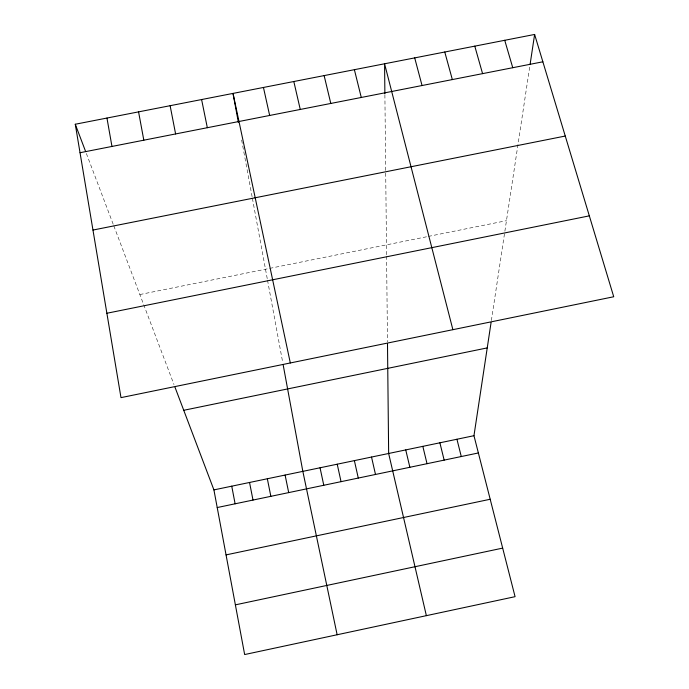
<?xml version="1.0" encoding="UTF-8"?>
<svg xmlns="http://www.w3.org/2000/svg" width="689" height="689" viewBox="0 0 689 689"><rect width="100%" height="100%" fill="white"/><g stroke="black" fill="none" stroke-linecap="round" stroke-linejoin="round"><path stroke-width="0.52" stroke-dasharray="3.44 2.58" d="M491.369 320.574L504.71 232.296M504.873 231.237L529.91 65.619M139.85 294.539L427.266 236.637M428.308 236.422L506.467 220.678M86.358 153.475L113.435 224.881M113.814 225.871L173.99 384.574M241.632 140.022L252.208 197.269M252.389 198.286L267.341 279.183M267.521 280.173L282.826 363.025M384.893 94.806L386.572 255.111M386.581 256.144L387.476 341.847"/><path stroke-width="1.03" d="M175.015 387.278L213.917 489.896L244.655 654.55L515.071 596.674L473.963 435.698L491.068 322.564M530.065 64.602L534.621 34.45L75.273 124.244L120.988 397.631L613.727 296.752L534.621 34.45M235.38 604.856L502.669 548.108M226.052 554.895L490.198 499.258M213.917 489.896L473.963 435.698M217.216 507.543L478.373 452.966M183.739 410.291L487.235 347.902M106.881 313.254L589.328 215.855M92.972 230.057L565.256 136.043M80.036 152.717L542.863 61.795M75.273 124.244L85.617 151.502M504.727 40.289L512.754 67.711M474.781 46.146L482.576 73.637M444.767 52.011L452.346 79.579M414.7 57.893L422.047 85.531M452.888 329.678L384.574 63.784L384.884 93.764M456.936 439.246L461.277 456.531M354.387 69.684L361.277 97.468M439.892 442.803L444.155 460.114M422.831 446.36L427.025 463.697M324.131 75.592L330.798 103.453M405.743 449.917L409.869 467.28M426.37 615.656L388.648 453.483L387.494 343.768M293.824 81.517L300.258 109.456M371.526 457.048L375.496 474.463M354.379 460.622L358.28 478.063M263.448 87.46L269.657 115.468M337.222 464.197L341.046 481.663M320.041 467.779L323.787 485.271M290.319 362.965L233.02 93.411L238.403 122.547M337.136 634.758L302.841 471.362L283.213 365.118M285.1 475.057L288.7 492.609M201.601 99.552L207.329 127.706M267.332 478.76L270.855 496.33M249.547 482.472L253.001 500.068M170.123 105.701L175.609 133.942M231.745 486.176L235.113 503.805M138.567 111.868L143.82 140.186M106.959 118.052L111.962 146.447"/></g></svg>
